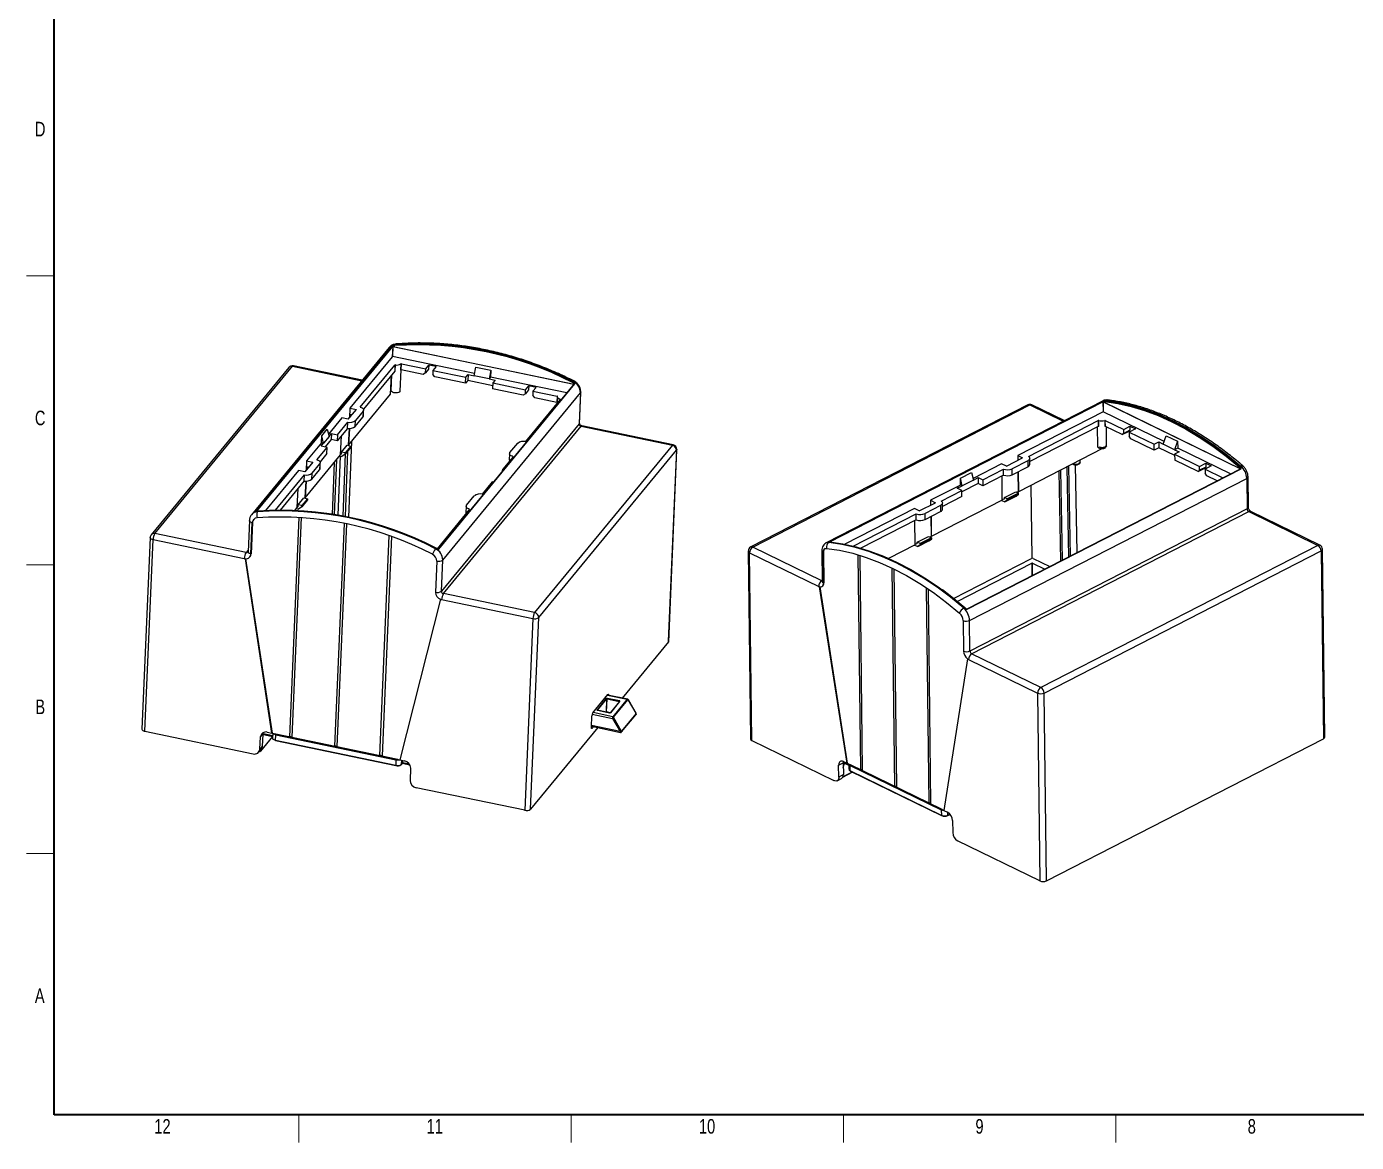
# Model space of a CAD drawing. Header units: millimetres. Extents: x 0 to 594, y 0 to 420.
# Drawn here: x 0 to 241.7, y 0 to 202.8 of the extents above; entities that cross this region are included whole.
import ezdxf

# ---------------------------------------------------------------- set-up
doc = ezdxf.new("R2010")
doc.units = ezdxf.units.MM
doc.linetypes.add('SLD-Solido', pattern=[0])
doc.styles.add('SLDTEXTSTYLE0', font='TXT', dxfattribs={"width": 0.75})

msp = doc.modelspace()

# ---------------------------------------------------------------- linework, layer by layer
at = {"color": 7, "linetype": 'SLD-Solido', "lineweight": 35}
for p, q in [((5, 5), (5, 415)), ((589, 5), (5, 5))]:
    msp.add_line(p, q, dxfattribs=at)
at = {"color": 7, "linetype": 'SLD-Solido', "lineweight": 18}
for p, q in [((5, 157.5), (0, 157.5)), ((5, 105), (0, 105)), ((5, 52.5), (0, 52.5)), ((49.5, 5), (49.5, 0)), ((99, 5), (99, 0)), ((148.5, 5), (148.5, 0)), ((198, 5), (198, 0))]:
    msp.add_line(p, q, dxfattribs=at)
at = {"color": 7, "linetype": 'SLD-Solido', "lineweight": 25}
for p, q in [((65.93, 144.47), (40.88, 114.07)), ((66.44, 144.76), (41.69, 114.7)), ((41.87, 114.7), (66.55, 144.67)), ((66.48, 142.8), (58.77, 133.45)), ((66.55, 144.67), (66.48, 142.8)), ((66.58, 144.66), (66.5, 142.82)), ((81.42, 139.72), (66.5, 142.82)), ((66.58, 144.66), (99.53, 137.81)), ((66.66, 144.66), (66.67, 144.77)), ((66.66, 144.66), (99.5, 137.83)), ((66.95, 144.92), (67.03, 145.03)), ((47.68, 140.85), (22.64, 110.44)), ((23.31, 110.65), (48.36, 141.06)), ((48.36, 141.06), (60.95, 138.44)), ((61.03, 138.53), (48.5, 141.14)), ((60.65, 133.63), (66.96, 141.29)), ((66.96, 141.29), (66.92, 140.19)), ((67.02, 140.21), (67.06, 141.31)), ((67.9, 136.56), (68.06, 140.4)), ((68.03, 141.48), (67.99, 140.38)), ((68.09, 140.4), (68.14, 141.5)), ((72.11, 139.56), (68.09, 140.4)), ((68.14, 141.5), (72.55, 140.58)), ((72.52, 139.85), (72.55, 140.58)), ((73.08, 140.53), (72.52, 139.85)), ((72.55, 140.58), (73.11, 141.26)), ((73.11, 141.26), (73.08, 140.53)), ((74.43, 140.99), (73.11, 141.26)), ((73.87, 140.31), (73.84, 139.57)), ((74.43, 140.99), (73.87, 140.31)), ((73.87, 140.31), (79.84, 139.07)), ((81.34, 139.34), (81.69, 140.92)), ((81.69, 140.92), (84.39, 140.36)), ((84.39, 140.36), (84.07, 138.77)), ((84.39, 140.36), (84.35, 139.11)), ((66.92, 140.19), (61.22, 133.27)), ((66.14, 135.98), (66.31, 139.44)), ((66.36, 139.51), (66.23, 136.63)), ((72.52, 139.85), (72.11, 139.56)), ((74.22, 139.12), (73.84, 139.57)), ((79.79, 137.96), (74.22, 139.12)), ((99.56, 137.84), (74.81, 107.79)), ((74.92, 107.79), (99.67, 137.84)), ((79.79, 137.96), (79.84, 139.07)), ((80.2, 138.46), (79.79, 137.96)), ((79.84, 139.07), (80.25, 139.56)), ((80.25, 139.56), (80.2, 138.46)), ((84.73, 137.52), (80.2, 138.46)), ((80.25, 139.56), (81.34, 139.34)), ((84.07, 138.77), (81.34, 139.34)), ((84.35, 139.11), (84.07, 138.77)), ((84.07, 138.77), (85.16, 138.54)), ((98.22, 136.22), (84.35, 139.11)), ((84.75, 138.04), (84.71, 136.94)), ((85.16, 138.54), (84.75, 138.04)), ((84.75, 138.04), (90.72, 136.8)), ((99.38, 138.3), (99.29, 138.19)), ((99.5, 137.94), (99.5, 137.83)), ((99.55, 137.84), (99.55, 137.84)), ((58.52, 126.74), (66.14, 135.98)), ((75.64, 105.85), (100.68, 136.25)), ((90.28, 135.78), (84.71, 136.94)), ((90.69, 136.07), (90.28, 135.78)), ((90.69, 136.07), (90.72, 136.8)), ((91.25, 136.75), (90.69, 136.07)), ((90.72, 136.8), (91.28, 137.48)), ((91.28, 137.48), (91.25, 136.75)), ((92.61, 137.21), (91.28, 137.48)), ((92.05, 136.53), (92.02, 135.79)), ((92.39, 135.34), (92.02, 135.79)), ((92.61, 137.21), (92.05, 136.53)), ((92.05, 136.53), (96.46, 135.61)), ((96.46, 135.61), (96.41, 134.5)), ((96.48, 135.47), (96.43, 134.36)), ((100.68, 136.25), (100.44, 130.6)), ((100.49, 130.72), (100.73, 136.38)), ((58.48, 131.43), (59.94, 133.2)), ((58.77, 133.45), (58.69, 131.69)), ((58.77, 133.45), (59.94, 133.2)), ((61.23, 131.98), (61.27, 133.09)), ((96.99, 135.04), (90.68, 127.38)), ((96.41, 134.5), (92.39, 135.34)), ((96.95, 135.09), (96.95, 134.99)), ((181.99, 134.05), (131.63, 108.22)), ((132, 108.2), (182.36, 134.03)), ((195.69, 134.8), (145.33, 108.96)), ((195.56, 134.71), (145.79, 109.18)), ((146.01, 109.14), (195.65, 134.6)), ((182.36, 134.03), (188.43, 131.07)), ((188.64, 131.18), (182.73, 134.06)), ((195.65, 134.6), (195.67, 132.78)), ((195.69, 134.59), (220.65, 122.43)), ((195.69, 134.59), (195.71, 132.79)), ((195.77, 134.58), (195.77, 134.68)), ((195.77, 134.58), (220.68, 122.45)), ((196.01, 134.79), (196.18, 134.88)), ((57.31, 131.68), (54.89, 128.74)), ((56.53, 128.62), (58.39, 130.88)), ((58.48, 131.43), (57.31, 131.68)), ((58.34, 129.77), (58.39, 130.88)), ((58.81, 132.32), (58.79, 131.8)), ((59.15, 132.25), (58.81, 132.32)), ((59.75, 130.1), (61.15, 131.79)), ((59.75, 130.1), (59.8, 131.2)), ((61.2, 132.9), (59.8, 131.2)), ((61.2, 132.9), (61.15, 131.79)), ((100.44, 130.6), (75.4, 100.19)), ((195.67, 132.78), (180.18, 124.83)), ((182.11, 124.69), (194.8, 131.21)), ((194.8, 131.21), (194.81, 130.12)), ((194.92, 130.13), (194.91, 131.21)), ((206.79, 127.39), (195.71, 132.79)), ((195.98, 131.22), (195.99, 130.14)), ((196.09, 131.22), (199.44, 129.59)), ((196.1, 130.14), (196.09, 131.22)), ((53.59, 127.16), (53.65, 128.41)), ((53.65, 128.41), (54.66, 129.64)), ((53.98, 127.08), (53.65, 128.41)), ((55, 128.32), (53.98, 127.08)), ((54.66, 129.64), (55, 128.32)), ((55, 128.32), (55.44, 128.85)), ((55.44, 128.85), (55.39, 127.74)), ((55.44, 128.85), (56.53, 128.62)), ((58.34, 129.77), (56.48, 127.52)), ((56.53, 128.62), (56.48, 127.52)), ((57.06, 124.96), (57.24, 128.44)), ((58.61, 129.76), (58.48, 126.74)), ((58.68, 129.75), (58.52, 126.74)), ((75.77, 99.74), (100.81, 130.15)), ((100.81, 130.15), (117.39, 126.7)), ((117.53, 126.78), (100.95, 130.23)), ((194.81, 130.12), (182.35, 123.73)), ((194.63, 130.03), (194.67, 126.55)), ((199.15, 128.65), (196.1, 130.14)), ((196.33, 126.57), (196.29, 130.04)), ((199.15, 128.65), (200.29, 129.23)), ((199.44, 128.87), (199.15, 128.65)), ((199.44, 129.59), (200.56, 130.17)), ((199.44, 128.87), (199.44, 129.59)), ((200.57, 129.45), (199.44, 128.87)), ((200.29, 129.23), (200.57, 129.45)), ((201.57, 129.68), (200.44, 129.1)), ((200.44, 129.1), (204.97, 126.89)), ((200.44, 129.1), (200.45, 128.38)), ((200.75, 127.87), (200.45, 128.38)), ((200.56, 130.17), (200.57, 129.45)), ((200.56, 130.17), (201.57, 129.68)), ((206.62, 126.91), (207.17, 128.42)), ((207.17, 128.42), (209.23, 127.42)), ((53.59, 127.16), (50.89, 123.88)), ((52.77, 124.06), (54.63, 126.32)), ((53.54, 126.54), (53.98, 127.08)), ((54.63, 126.32), (53.54, 126.54)), ((53.98, 127.08), (53.59, 127.16)), ((55.39, 127.74), (54.28, 126.39)), ((54.59, 125.21), (54.63, 126.32)), ((56.48, 127.52), (55.39, 127.74)), ((57.25, 125.46), (58.27, 126.7)), ((58.94, 126.56), (57.91, 125.32)), ((58.93, 126.34), (57.91, 125.1)), ((58.27, 126.7), (58.94, 126.56)), ((58.48, 126.74), (58.42, 126.67)), ((58.52, 126.74), (58.48, 126.74)), ((59.06, 127.4), (58.53, 113.63)), ((58.94, 126.56), (58.93, 126.34)), ((87.87, 125.36), (89.27, 127.06)), ((117.39, 126.7), (92.35, 96.29)), ((93.1, 95.39), (118.14, 125.8)), ((118.14, 125.8), (116.66, 90.96)), ((116.71, 91.08), (118.19, 125.93)), ((195.6, 126.1), (180.28, 118.25)), ((196.03, 126.23), (196.15, 126.3)), ((204.98, 125.81), (200.75, 127.87)), ((204.97, 126.89), (205.79, 127.32)), ((204.98, 125.81), (204.97, 126.89)), ((205.8, 126.23), (204.98, 125.81)), ((205.79, 127.32), (206.62, 126.91)), ((205.79, 127.32), (205.8, 126.23)), ((208.7, 124.82), (205.8, 126.23)), ((208.69, 125.9), (206.62, 126.91)), ((209.23, 127.42), (208.69, 125.9)), ((209.25, 126.19), (208.69, 125.9)), ((208.69, 125.9), (209.52, 125.5)), ((209.23, 127.42), (209.25, 126.19)), ((218.86, 121.51), (209.25, 126.19)), ((52.06, 123.64), (50.6, 121.86)), ((50.64, 117.17), (57.06, 124.96)), ((50.89, 123.88), (50.81, 122.12)), ((50.89, 123.88), (52.06, 123.64)), ((51.92, 121.63), (53.32, 123.33)), ((53.32, 123.33), (53.27, 122.23)), ((54.59, 125.21), (53.34, 123.7)), ((53.35, 122.42), (53.39, 123.52)), ((55.89, 123.54), (55.52, 114.19)), ((56.32, 124.06), (55.93, 114.12)), ((57, 124.73), (56.58, 114.01)), ((56.89, 124.75), (57.3, 124.67)), ((57.24, 125.24), (57.07, 125.02)), ((57.24, 125.24), (57.25, 125.46)), ((57.91, 125.32), (57.25, 125.46)), ((57.91, 125.1), (57.3, 124.67)), ((57.92, 125.12), (57.47, 113.84)), ((58.35, 125.63), (57.89, 113.76)), ((57.91, 125.1), (57.91, 125.32)), ((88.42, 124.63), (86.56, 122.37)), ((87.8, 125.17), (87.75, 124.06)), ((177.24, 123.32), (172.05, 120.66)), ((178.13, 122.89), (177.24, 123.32)), ((178.13, 122.89), (181.06, 124.4)), ((181.98, 123.89), (179.17, 122.45)), ((180.18, 124.83), (180.19, 123.95)), ((180.18, 124.83), (181.06, 124.4)), ((181.98, 123.89), (181.99, 122.81)), ((182.35, 123.25), (182.34, 124.34)), ((191.53, 123.64), (191.53, 124.02)), ((209.52, 125.5), (208.69, 125.08)), ((208.69, 125.08), (213.22, 122.87)), ((208.69, 125.08), (208.71, 123.99)), ((212.94, 121.93), (208.71, 123.99)), ((213.22, 122.87), (214.35, 123.45)), ((214.35, 123.45), (215.35, 122.96)), ((214.35, 123.45), (214.36, 122.73)), ((49.43, 122.11), (43.43, 114.82)), ((45.22, 114.89), (50.51, 121.31)), ((50.6, 121.86), (49.43, 122.11)), ((50.46, 120.21), (50.51, 121.31)), ((50.93, 122.76), (50.91, 122.24)), ((51.28, 122.68), (50.93, 122.76)), ((51.87, 120.53), (53.27, 122.23)), ((51.87, 120.53), (51.92, 121.63)), ((86.54, 122.04), (86.56, 122.37)), ((86.56, 122.37), (86.78, 122.33)), ((169.75, 120.72), (171.79, 121.76)), ((220.7, 122.45), (170.93, 96.92)), ((170.99, 96.89), (220.76, 122.43)), ((171.79, 121.76), (172.11, 120.39)), ((173.82, 120.44), (177.56, 122.36)), ((177.57, 121.28), (173.83, 119.36)), ((177.35, 116.74), (177.33, 121.15)), ((177.57, 121.28), (177.56, 122.36)), ((179.18, 121.36), (179.17, 122.45)), ((179.18, 121.36), (181.99, 122.81)), ((180.21, 121.89), (180.25, 118.26)), ((180.26, 121.92), (180.28, 118.25)), ((187.63, 122.02), (187.94, 105.65)), ((187.93, 122.17), (188.25, 105.81)), ((189.09, 122.76), (189.39, 106.39)), ((189.38, 122.92), (189.7, 106.55)), ((190.63, 123.16), (190.94, 107.19)), ((212.94, 121.93), (214.07, 122.51)), ((213.23, 122.15), (212.94, 121.93)), ((213.23, 122.15), (213.22, 122.87)), ((214.36, 122.73), (213.23, 122.15)), ((214.07, 122.51), (214.36, 122.73)), ((215.35, 122.96), (214.23, 122.38)), ((214.23, 122.38), (217.47, 120.8)), ((214.23, 122.38), (214.23, 121.66)), ((214.53, 121.16), (214.23, 121.66)), ((216.4, 120.25), (214.53, 121.16)), ((220.72, 122.92), (220.55, 122.83)), ((220.67, 122.55), (220.68, 122.45)), ((220.68, 122.44), (220.68, 122.45)), ((222.09, 115.45), (222.03, 120.99)), ((50.46, 120.21), (46.1, 114.91)), ((49.18, 115.4), (49.36, 118.87)), ((50.73, 120.19), (50.6, 117.18)), ((50.8, 120.19), (50.64, 117.17)), ((84.66, 120.07), (82.8, 117.81)), ((84.89, 120.02), (84.66, 120.07)), ((169.76, 119.48), (164.33, 116.7)), ((166.26, 116.57), (170, 118.48)), ((169.17, 118.89), (170.06, 119.34)), ((170, 118.48), (169.17, 118.89)), ((169.76, 119.48), (169.75, 120.72)), ((170.06, 119.34), (169.75, 120.72)), ((170.06, 119.34), (169.76, 119.48)), ((170.02, 117.4), (170, 118.48)), ((173, 119.76), (170.01, 118.23)), ((172.11, 120.39), (170.06, 119.34)), ((171.43, 94.86), (221.79, 120.69)), ((172.11, 120.39), (172.99, 120.85)), ((172.99, 120.85), (173.82, 120.44)), ((172.99, 120.85), (173, 119.76)), ((173.83, 119.36), (173, 119.76)), ((173.82, 120.44), (173.83, 119.36)), ((182.77, 106.16), (182.62, 119.45)), ((221.79, 120.69), (221.85, 115.15)), ((49.37, 115.89), (50.39, 117.13)), ((51.05, 116.77), (50.03, 115.53)), ((51.06, 116.99), (50.04, 115.75)), ((50.39, 117.13), (51.06, 116.99)), ((50.6, 117.18), (50.54, 117.1)), ((50.64, 117.17), (50.6, 117.18)), ((51.06, 116.99), (51.05, 116.77)), ((79.99, 115.79), (81.39, 117.49)), ((162.28, 114.76), (165.22, 116.27)), ((164.33, 116.7), (165.22, 116.27)), ((164.33, 116.7), (164.34, 115.82)), ((177.35, 116.74), (164.44, 110.12)), ((170.02, 117.4), (166.5, 115.6)), ((166.51, 115.12), (166.5, 116.21)), ((177.25, 116.69), (177.82, 116.41)), ((177.76, 116.98), (177.35, 116.77)), ((177.76, 117.2), (179.81, 118.25)), ((177.76, 116.98), (177.76, 117.2)), ((178.26, 116.95), (177.76, 117.2)), ((177.82, 116.41), (179.88, 117.47)), ((178.26, 116.74), (177.82, 116.41)), ((180.31, 118.01), (178.26, 116.95)), ((180.31, 117.79), (178.26, 116.74)), ((178.26, 116.74), (178.26, 116.95)), ((179.81, 118.25), (180.31, 118.01)), ((179.88, 117.47), (180.31, 117.79)), ((180.25, 118.26), (180.03, 118.15)), ((180.28, 118.25), (180.25, 118.26)), ((180.31, 117.79), (180.31, 118.01)), ((42.09, 114.73), (41.81, 114.69)), ((41.99, 114.62), (42.08, 114.73)), ((48.74, 114.86), (49.18, 115.4)), ((49.01, 115.19), (49.42, 115.1)), ((49.36, 115.67), (49.19, 115.46)), ((49.36, 115.67), (49.37, 115.89)), ((50.04, 115.75), (49.37, 115.89)), ((50.03, 115.53), (49.42, 115.1)), ((50.03, 115.53), (50.04, 115.75)), ((80.54, 115.07), (74.63, 107.89)), ((79.92, 115.6), (79.87, 114.5)), ((161.4, 115.19), (148.75, 108.71)), ((150.27, 108.36), (161.71, 114.23)), ((162.28, 114.76), (161.4, 115.19)), ((161.73, 113.15), (161.71, 114.23)), ((166.13, 115.76), (163.32, 114.32)), ((163.33, 113.24), (163.32, 114.32)), ((163.33, 113.24), (166.15, 114.68)), ((164.37, 113.76), (164.41, 110.13)), ((164.42, 113.79), (164.44, 110.12)), ((166.13, 115.76), (166.15, 114.68)), ((221.85, 115.15), (171.49, 89.31)), ((171.79, 88.81), (222.15, 114.64)), ((222.15, 114.64), (234.73, 108.51)), ((235.1, 108.54), (222.52, 114.67)), ((40.49, 113.02), (40.25, 107.36)), ((40.79, 106.97), (41.03, 112.63)), ((41.04, 112.65), (40.8, 106.99)), ((41.03, 112.63), (41.04, 112.65)), ((47.84, 73.72), (49.54, 113.6)), ((49.93, 113.56), (48.23, 73.64)), ((49.87, 113.57), (49.93, 113.56)), ((56.03, 72.02), (57.76, 112.51)), ((58.15, 112.43), (56.42, 71.94)), ((161.73, 113.15), (151.66, 107.99)), ((161.5, 108.61), (161.48, 113.03)), ((22.45, 109.95), (20.96, 75.11)), ((21.51, 74.72), (22.99, 109.56)), ((22.99, 109.56), (39.57, 106.11)), ((39.89, 107.2), (23.31, 110.65)), ((64.22, 70.31), (65.92, 110.23)), ((66.31, 110.1), (64.61, 70.23)), ((65.92, 110.23), (65.96, 110.23)), ((145.83, 109.05), (146, 109.14)), ((161.91, 108.85), (161.5, 108.64)), ((161.91, 109.07), (163.97, 110.12)), ((161.91, 108.85), (161.91, 109.07)), ((162.41, 108.83), (161.91, 109.07)), ((161.98, 108.28), (164.03, 109.34)), ((164.47, 109.88), (162.41, 108.83)), ((162.41, 108.83), (162.42, 108.61)), ((164.47, 109.66), (162.42, 108.61)), ((163.97, 110.12), (164.47, 109.88)), ((164.03, 109.34), (164.47, 109.66)), ((164.41, 110.13), (164.18, 110.02)), ((164.44, 110.12), (164.41, 110.13)), ((164.47, 109.88), (164.47, 109.66)), ((40.26, 107.64), (39.89, 107.2)), ((40.25, 107.35), (40.25, 107.36)), ((40.58, 106.42), (40.6, 106.44)), ((40.79, 106.97), (40.8, 106.99)), ((74.42, 108), (74.34, 107.89)), ((74.71, 107.85), (74.44, 108.01)), ((131.18, 107.47), (131.58, 73.34)), ((131.42, 107.18), (144, 101.05)), ((131.82, 73.05), (131.42, 107.18)), ((144.58, 102.07), (132, 108.2)), ((144.56, 107.53), (144.63, 101.99)), ((144.81, 107.24), (144.84, 107.26)), ((144.87, 101.7), (144.81, 107.24)), ((144.84, 107.26), (144.9, 101.71)), ((151.62, 67.73), (151.17, 106.79)), ((151.45, 106.7), (151.46, 106.7)), ((151.46, 106.7), (151.92, 67.59)), ((161.5, 108.61), (156.68, 106.14)), ((161.41, 108.56), (161.98, 108.28)), ((162.42, 108.61), (161.98, 108.28)), ((234.73, 108.51), (184.37, 82.68)), ((184.97, 81.67), (235.33, 107.5)), ((235.33, 107.5), (235.73, 73.37)), ((235.97, 73.67), (235.57, 107.8)), ((44.6, 74.37), (39.79, 106.08)), ((39.81, 106.08), (44.61, 74.39)), ((74.56, 105.65), (74.32, 100)), ((75.4, 100.19), (75.64, 105.85)), ((157.84, 64.7), (157.37, 104.36)), ((157.67, 104.22), (158.13, 64.56)), ((168.5, 98.87), (182.66, 106.13)), ((169.18, 98.32), (182.72, 105.27)), ((182.72, 105.27), (182.75, 102.98)), ((182.84, 105.27), (185.08, 104.18)), ((182.86, 103.04), (182.84, 105.27)), ((182.95, 106.13), (185.99, 104.65)), ((144.63, 102.1), (144.58, 102.07)), ((144.63, 102.05), (144.58, 102.07)), ((144.87, 101.7), (144.9, 101.71)), ((92.35, 96.29), (75.77, 99.74)), ((149.15, 68.91), (144.16, 100.99)), ((144.2, 100.98), (149.18, 68.92)), ((144.56, 101.02), (144.59, 101.03)), ((164.05, 61.68), (163.59, 100.78)), ((163.89, 100.58), (164.34, 61.53)), ((75.23, 98.71), (67.82, 69.54)), ((75.45, 98.65), (92.03, 95.2)), ((170.54, 97.18), (170.37, 97.09)), ((92.03, 95.2), (90.54, 60.36)), ((91.61, 60.55), (93.1, 95.39)), ((170.25, 94.84), (170.31, 89.3)), ((171.49, 89.31), (171.43, 94.86)), ((116.66, 90.96), (108.25, 80.75)), ((171.05, 87.89), (166.76, 60.32)), ((171.21, 87.79), (183.79, 81.66)), ((184.37, 82.68), (171.79, 88.81)), ((102.93, 78.06), (105.68, 81.4)), ((105.35, 80.66), (103.69, 78.64)), ((103.76, 78.55), (105.43, 80.57)), ((105.43, 80.57), (105.33, 78.23)), ((105.43, 78.23), (105.53, 80.59)), ((105.53, 80.59), (107.72, 80.13)), ((107.75, 80.24), (105.57, 80.7)), ((105.58, 81.28), (109.17, 80.53)), ((109.27, 80.54), (105.6, 81.3)), ((107.78, 80.12), (106.12, 78.1)), ((106.18, 78.12), (107.85, 80.14)), ((109.17, 80.53), (106.58, 77.37)), ((106.7, 77.28), (109.3, 80.44)), ((107.72, 80.13), (107.71, 80.04)), ((109.38, 80.39), (110.75, 78.02)), ((110.76, 78.05), (109.39, 80.42)), ((183.79, 81.66), (184.19, 47.53)), ((185.37, 47.54), (184.97, 81.67)), ((102.68, 75.46), (102.77, 77.52)), ((102.82, 77.81), (106.53, 77.04)), ((106.58, 77.37), (102.98, 78.12)), ((103.79, 78.54), (105.97, 78.08)), ((105.98, 78.09), (103.8, 78.54)), ((106.1, 78.09), (105.43, 78.23)), ((108.16, 74.59), (110.76, 77.74)), ((110.77, 77.9), (108.17, 74.75)), ((103.83, 75.39), (91.61, 60.55)), ((107.9, 74.67), (102.69, 75.75)), ((102.69, 75.62), (107.99, 74.52)), ((102.81, 75.27), (102.69, 75.29)), ((103.05, 75.55), (102.81, 75.27)), ((106.53, 77.04), (107.9, 74.67)), ((108.09, 74.8), (106.72, 77.16)), ((21.51, 74.72), (41.2, 70.62)), ((42.42, 71.48), (42.51, 73.69)), ((44.73, 73.8), (42.5, 71.08)), ((42.51, 73.69), (42.94, 74.2)), ((42.94, 74.2), (42.83, 71.98)), ((44.74, 73.91), (43.05, 74.26)), ((43.08, 74.15), (44.73, 73.8)), ((43.73, 74.55), (44.6, 74.37)), ((44.6, 74.37), (44.61, 74.39)), ((44.61, 74.39), (47.84, 73.72)), ((44.76, 74.36), (44.72, 73.46)), ((45.26, 73.07), (45.3, 74.1)), ((67.1, 68.53), (45.26, 73.07)), ((45.27, 73.02), (67.11, 68.48)), ((45.3, 74.1), (67.14, 69.56)), ((67.17, 69.67), (45.33, 74.21)), ((48.23, 73.64), (56.03, 72.02)), ((131.82, 73.05), (146.77, 65.76)), ((185.37, 47.54), (235.73, 73.37)), ((42.22, 70.93), (42.63, 71.43)), ((42.34, 71.09), (42.46, 71.06)), ((42.83, 71.98), (42.42, 71.48)), ((42.43, 71.18), (42.42, 71.18)), ((42.43, 71.18), (42.43, 71.19)), ((56.42, 71.94), (64.22, 70.31)), ((64.61, 70.23), (67.84, 69.56)), ((67.14, 69.56), (67.1, 68.53)), ((67.82, 69.54), (68.69, 69.36)), ((68.15, 68.68), (68.32, 68.89)), ((68.17, 68.72), (68.2, 69.46)), ((68.33, 68.91), (68.17, 68.72)), ((68.27, 68.9), (69.67, 68.61)), ((68.34, 69.44), (68.32, 69.01)), ((69.6, 68.74), (68.32, 69.01)), ((69.81, 68.01), (69.72, 65.8)), ((147.61, 68.58), (148.46, 69.01)), ((147.64, 66.41), (147.61, 68.58)), ((148.46, 69.01), (148.47, 66.84)), ((148.46, 68.12), (148.66, 68.93)), ((148.49, 69.23), (149.15, 68.91)), ((149.46, 68.62), (148.57, 69.06)), ((148.62, 68.95), (149.46, 68.54)), ((148.66, 68.93), (148.66, 68.93)), ((149.15, 68.91), (149.18, 68.92)), ((149.18, 68.92), (151.62, 67.73)), ((149.46, 68.78), (149.47, 67.81)), ((149.77, 68.63), (149.68, 68.68)), ((149.71, 68.52), (166.27, 60.45)), ((149.72, 67.51), (149.71, 68.52)), ((166.33, 60.55), (149.77, 68.63)), ((147.32, 65.73), (148.15, 66.16)), ((148.47, 66.84), (147.64, 66.41)), ((148.38, 66.41), (150.1, 67.29)), ((150.08, 67.3), (148.4, 66.44)), ((166.29, 59.44), (149.72, 67.51)), ((149.74, 67.47), (166.31, 59.4)), ((151.92, 67.59), (157.84, 64.7)), ((90.54, 60.36), (70.84, 64.46)), ((158.13, 64.56), (164.05, 61.68)), ((164.34, 61.53), (166.77, 60.35)), ((166.27, 60.45), (166.29, 59.44)), ((166.44, 60.51), (166.33, 60.55)), ((166.76, 60.32), (167.42, 60)), ((167.44, 59.41), (167.81, 59.6)), ((167.46, 59.45), (167.46, 59.98)), ((167.78, 59.62), (167.46, 59.45)), ((167.74, 59.63), (167.96, 59.52)), ((167.75, 59.77), (167.75, 59.71)), ((167.85, 59.66), (167.75, 59.71)), ((168.32, 58.49), (168.35, 56.32)), ((184.19, 47.53), (169.25, 54.81))]:
    msp.add_line(p, q, dxfattribs=at)
at = {"color": 7, "linetype": 'SLD-Solido', "lineweight": 25, "flags": 128}
for points in [[(67.9, 136.56), (67.85, 136.43), (67.68, 136.31), (67.41, 136.23), (67.1, 136.21), (66.78, 136.24), (66.5, 136.33), (66.31, 136.46), (66.23, 136.61), (66.23, 136.63)], [(96.51, 135.56), (96.51, 135.57), (96.51, 135.58), (96.51, 135.58), (96.5, 135.59), (96.49, 135.6), (96.48, 135.6), (96.47, 135.61), (96.46, 135.61)], [(96.95, 135.09), (96.83, 135.13), (96.72, 135.18), (96.62, 135.23), (96.55, 135.3), (96.51, 135.36), (96.48, 135.43), (96.48, 135.5), (96.51, 135.56)], [(100.73, 136.38), (100.72, 136.33), (100.68, 136.25)], [(60.65, 133.63), (60.83, 133.56), (60.99, 133.48), (61.11, 133.4), (61.2, 133.3), (61.26, 133.2), (61.27, 133.1), (61.25, 133), (61.2, 132.9)], [(96.99, 135.04), (97, 135.05), (97, 135.06), (97, 135.06), (96.99, 135.07), (96.98, 135.08), (96.97, 135.08), (96.96, 135.09), (96.95, 135.09)], [(195.97, 134.68), (198.36, 134.32), (200.78, 133.77), (203.23, 133.02), (205.71, 132.09), (208.19, 130.97), (210.68, 129.67), (213.16, 128.19), (215.62, 126.53), (218.06, 124.72), (220.47, 122.74)], [(220.55, 122.83), (218.14, 124.81), (215.69, 126.63), (213.23, 128.28), (210.74, 129.77), (208.25, 131.07), (205.76, 132.19), (203.29, 133.13), (200.83, 133.87), (198.4, 134.43), (196.01, 134.79)], [(196.18, 134.88), (198.58, 134.52), (201, 133.97), (203.46, 133.22), (205.94, 132.28), (208.43, 131.16), (210.92, 129.86), (213.4, 128.37), (215.87, 126.72), (218.31, 124.9), (220.72, 122.92)], [(61.15, 131.79), (61.21, 131.89), (61.23, 131.98)], [(100.49, 130.72), (100.48, 130.67), (100.44, 130.6)], [(118.19, 125.93), (118.18, 125.87), (118.14, 125.8)], [(194.86, 126.28), (194.97, 126.21), (194.98, 126.21)], [(196.33, 126.57), (196.33, 126.57), (196.27, 126.41), (196.09, 126.27)], [(52.77, 124.06), (52.95, 123.99), (53.11, 123.92), (53.23, 123.83), (53.32, 123.73), (53.38, 123.63), (53.39, 123.53), (53.37, 123.43), (53.32, 123.33)], [(88.42, 124.63), (88.24, 124.7), (88.08, 124.78), (87.96, 124.86), (87.87, 124.96), (87.81, 125.06), (87.79, 125.16), (87.82, 125.26), (87.87, 125.36)], [(182.11, 124.69), (182.22, 124.6), (182.29, 124.5), (182.33, 124.39), (182.34, 124.28), (182.3, 124.17), (182.23, 124.07), (182.12, 123.97), (181.98, 123.89)], [(191.53, 123.64), (191.47, 123.49), (191.3, 123.36)], [(53.27, 122.23), (53.33, 122.32), (53.35, 122.42)], [(166.26, 116.57), (166.37, 116.47), (166.45, 116.37), (166.49, 116.26), (166.49, 116.15), (166.46, 116.05), (166.38, 115.94), (166.27, 115.85), (166.13, 115.76)], [(80.54, 115.07), (80.36, 115.13), (80.2, 115.21), (80.08, 115.3), (79.99, 115.39), (79.93, 115.49), (79.92, 115.59), (79.94, 115.7), (79.99, 115.79)], [(41.03, 112.63), (40.88, 112.67), (40.75, 112.72), (40.64, 112.78), (40.56, 112.85), (40.51, 112.92), (40.49, 113), (40.49, 113.02)], [(22.99, 109.56), (22.84, 109.6), (22.71, 109.65), (22.61, 109.71), (22.52, 109.78), (22.47, 109.85), (22.45, 109.93), (22.45, 109.95)], [(170.37, 97.09), (167.96, 99.07), (165.51, 100.89), (163.04, 102.54), (160.56, 104.02), (158.07, 105.33), (155.58, 106.45), (153.1, 107.38), (150.65, 108.13), (148.22, 108.69), (145.83, 109.05)], [(146, 109.14), (148.39, 108.78), (150.82, 108.22), (153.28, 107.47), (155.76, 106.54), (158.25, 105.42), (160.74, 104.11), (163.22, 102.63), (165.69, 100.98), (168.13, 99.16), (170.54, 97.18)], [(40.79, 106.97), (40.64, 107.01), (40.51, 107.06), (40.4, 107.12), (40.32, 107.19), (40.27, 107.26), (40.25, 107.34), (40.25, 107.35)], [(144.81, 107.24), (144.82, 107.41), (144.85, 107.56), (144.9, 107.69), (144.98, 107.8), (145.07, 107.88), (145.17, 107.94), (145.29, 107.97), (145.42, 107.97)], [(145.42, 107.97), (147.78, 107.61), (150.17, 107.07), (152.6, 106.33), (155.04, 105.41), (157.49, 104.3), (159.95, 103.02), (162.39, 101.56), (164.83, 99.93), (167.24, 98.13), (169.61, 96.18)], [(144.16, 100.99), (144.31, 100.97), (144.45, 100.98), (144.57, 101.03), (144.68, 101.11), (144.76, 101.22), (144.83, 101.36), (144.86, 101.52), (144.87, 101.7)], [(170.58, 97.15), (168.18, 99.12), (166.49, 100.4)], [(170.54, 97.18), (170.55, 97.18), (170.56, 97.19), (170.57, 97.18), (170.58, 97.18), (170.58, 97.18), (170.59, 97.17), (170.59, 97.16), (170.58, 97.15)], [(116.66, 90.96), (116.7, 91.03), (116.71, 91.08)], [(105.68, 81.4), (105.7, 81.43), (105.73, 81.44), (105.75, 81.44), (105.77, 81.42), (105.79, 81.38), (105.8, 81.33), (105.81, 81.28), (105.81, 81.26)], [(107.85, 80.14), (107.86, 80.15), (107.86, 80.17), (107.85, 80.18), (107.84, 80.2), (107.83, 80.21), (107.81, 80.23), (107.78, 80.24), (107.75, 80.24)], [(103.69, 78.64), (103.68, 78.62), (103.68, 78.61), (103.68, 78.59), (103.69, 78.58), (103.71, 78.57), (103.73, 78.55), (103.76, 78.54), (103.79, 78.54)], [(20.96, 75.11), (20.96, 75.09), (20.99, 75.01), (21.04, 74.94), (21.12, 74.87), (21.23, 74.81), (21.36, 74.76), (21.51, 74.72)], [(102.81, 75.27), (102.78, 75.24), (102.76, 75.23), (102.73, 75.23), (102.71, 75.25), (102.7, 75.28), (102.69, 75.33), (102.68, 75.39), (102.68, 75.46)], [(45.26, 73.07), (45.11, 73.11), (44.98, 73.16), (44.87, 73.22), (44.79, 73.29), (44.74, 73.36), (44.72, 73.44), (44.72, 73.46)], [(45.26, 73.07), (45.26, 73.06), (45.26, 73.05), (45.26, 73.04), (45.26, 73.03), (45.27, 73.03), (45.27, 73.02)], [(42.5, 71.08), (42.48, 71.07), (42.47, 71.06), (42.46, 71.06), (42.45, 71.07), (42.44, 71.09), (42.43, 71.11), (42.43, 71.14), (42.43, 71.18)], [(67.1, 68.53), (67.1, 68.51), (67.1, 68.5), (67.1, 68.49), (67.1, 68.49), (67.11, 68.48), (67.11, 68.48)], [(148.49, 69.23), (148.32, 69.29), (148.15, 69.31), (148, 69.29), (147.87, 69.22), (147.76, 69.11), (147.68, 68.96), (147.63, 68.78), (147.61, 68.58)], [(151.92, 67.59), (151.91, 67.61), (151.9, 67.64), (151.87, 67.67), (151.83, 67.69), (151.79, 67.71), (151.74, 67.72), (151.68, 67.73), (151.62, 67.73)], [(147.64, 66.41), (147.63, 66.21), (147.58, 66.03), (147.5, 65.89), (147.39, 65.78), (147.26, 65.71), (147.1, 65.68), (146.94, 65.7), (146.77, 65.76)], [(158.13, 64.56), (158.13, 64.59), (158.11, 64.61), (158.08, 64.64), (158.04, 64.66), (158, 64.68), (157.95, 64.69), (157.89, 64.7), (157.84, 64.7)], [(164.34, 61.53), (164.34, 61.56), (164.32, 61.59), (164.29, 61.61), (164.26, 61.63), (164.21, 61.65), (164.16, 61.66), (164.11, 61.67), (164.05, 61.68)]]:
    msp.add_lwpolyline(points, dxfattribs=at)
at = {"color": 7, "linetype": 'SLD-Solido', "lineweight": 25}
for centre, radius, start, end in [((71.16, 84.08), 60.99, 62.5311, 93.965), ((71.25, 84.19), 60.99, 62.5311, 93.965), ((67.18, 144.92), 0.185, 96.4731, 145.4504), ((67.13, 143.45), 1.58, 93.5517, 139.6501), ((66.52, 142.77), 0.0565, 106.7214, 136.9375), ((66.63, 144.51), 0.161, 77.7781, 107.3333), ((67.09, 143.13), 1.8, 94.6638, 103.791), ((67.08, 143.09), 1.72, 94.6638, 103.791), ((67.07, 144.86), 0.143, 152.357, 198.1692), ((71.15, 84.06), 60.9, 62.5311, 93.965), ((48.33, 140.32), 0.833, 78.2481, 140.5258), ((48.19, 140.41), 0.673, 75.4495, 138.6345), ((48.49, 140.99), 0.152, 88.1867, 151.4537), ((66.99, 140.09), 0.118, 76.0106, 127.2095), ((67.04, 141.2), 0.118, 76.0106, 127.2095), ((67.34, 142.54), 1.26, 257.1679, 303.1553), ((68.06, 140.27), 0.13, 74.8519, 122.6673), ((68.1, 141.38), 0.13, 74.8519, 122.6673), ((99.66, 137.93), 0.449, 143.9876, 158.7038), ((98.17, 135.99), 2.36, 55.7359, 63.1401), ((98.18, 136), 2.46, 55.7359, 63.1401), ((99.52, 138.23), 0.156, 99.2973, 154.8207), ((98.4, 136.24), 2.28, 0.341, 64.5114), ((99.48, 137.74), 0.0972, 53.2069, 80.7246), ((96.39, 134.39), 0.122, 65.3571, 78.9833), ((182.37, 133.31), 0.833, 64.0187, 117.1589), ((182.15, 133.68), 0.407, 59.6804, 114.2047), ((182.57, 133.69), 0.409, 66.9646, 121.4658), ((196.07, 134.04), 0.852, 82.4055, 116.594), ((195.71, 134.45), 0.145, 66.736, 99.2324), ((195.86, 133.76), 0.928, 83.4622, 95.9016), ((195.9, 133.83), 0.966, 83.4622, 95.9016), ((196.06, 134.71), 0.0979, 123.4834, 195.3306), ((196.41, 134.46), 0.478, 84.067, 118.0997), ((58.75, 132.55), 1.71, 257.9516, 307.7816), ((100.9, 130.6), 0.465, 180.8225, 258.7507), ((194.86, 131.07), 0.147, 69.5305, 114.3178), ((195.43, 132.62), 1.5, 249.772, 291.4666), ((195.72, 132.67), 0.121, 97.4231, 116.0029), ((196.03, 131.08), 0.147, 66.9149, 111.7137), ((58.7, 131.45), 1.71, 257.9516, 307.7816), ((100.95, 130.07), 0.152, 88.1867, 151.4537), ((194.87, 129.99), 0.147, 69.5305, 114.3178), ((196.04, 130), 0.147, 66.9149, 111.7137), ((90.32, 125.7), 1.71, 77.9516, 127.7816), ((117.53, 126.62), 0.152, 88.1867, 151.4537), ((117.21, 125.79), 0.93, 0.8225, 78.7507), ((117.36, 125.96), 0.833, 357.5586, 78.2481), ((195.08, 126.64), 0.42, 193.1741, 247.7572), ((195.49, 127.59), 1.46, 246.8968, 294.5097), ((88.05, 124.06), 0.307, 178.2948, 214.0445), ((190.72, 124.64), 1.4, 248.1992, 294.4228), ((50.87, 122.99), 1.71, 257.9516, 307.7816), ((178.25, 124.48), 2.23, 251.8226, 294.2219), ((178.27, 123.39), 2.23, 251.8226, 294.2219), ((181.82, 123.31), 0.535, 288.3953, 353.5375), ((220.63, 122.69), 0.164, 119.1439, 161.3291), ((218.8, 120.8), 2.56, 42.9027, 49.215), ((218.8, 120.81), 2.67, 42.9027, 49.215), ((220.93, 122.65), 0.344, 60.9037, 127.4414), ((218.63, 120.56), 3.16, 2.4424, 48.4835), ((221.67, 121.03), 0.36, 288.7737, 353.1447), ((50.82, 121.88), 1.71, 257.9516, 307.7816), ((82.44, 116.14), 1.71, 77.9516, 127.7816), ((42.08, 113.05), 1.57, 93.4046, 139.5839), ((42.22, 112.94), 1.8, 94.6638, 103.791), ((43.25, 113.96), 1.43, 152.357, 198.1692), ((46.05, 53.54), 60.12, 62.5311, 93.965), ((46.21, 53.78), 60.99, 62.5311, 93.965), ((46.29, 53.89), 60.99, 62.5311, 93.965), ((42.09, 114.72), 0.0185, 96.472, 145.4505), ((80.18, 114.49), 0.307, 178.2948, 214.0445), ((162.41, 116.35), 2.23, 251.8226, 294.2219), ((165.98, 115.18), 0.535, 288.3953, 353.5375), ((221.73, 115.49), 0.36, 288.7715, 353.1613), ((222.45, 115.17), 0.604, 181.6279, 239.808), ((222.36, 114.29), 0.409, 66.9646, 121.4658), ((41.94, 112.6), 0.915, 92.8067, 178.1406), ((41.96, 112.62), 0.919, 140.9298, 178.2732), ((162.42, 115.26), 2.23, 251.8226, 294.2219), ((23.28, 109.91), 0.833, 140.5258, 177.5586), ((23.14, 110), 0.673, 75.4495, 138.6345), ((25.13, 109.52), 2.14, 148.0919, 178.8991), ((145.71, 108.2), 0.853, 82.4079, 116.491), ((146.37, 108.23), 0.979, 123.4834, 195.3306), ((145.89, 108.18), 0.966, 83.4622, 95.9016), ((41.71, 106.07), 2.14, 148.0919, 178.8991), ((39.86, 107.01), 0.927, 265.5441, 357.73), ((39.98, 107.53), 0.337, 255.4398, 318.9171), ((39.89, 107.02), 0.916, 320.8825, 358.3205), ((77.97, 105.25), 4.49, 143.9876, 158.7038), ((73.2, 105.64), 1.37, 0.341, 64.5114), ((73.36, 105.83), 2.28, 0.341, 64.5114), ((74.44, 107.99), 0.0156, 99.2891, 154.8241), ((73.31, 105.81), 2.46, 55.7359, 63.1401), ((132.01, 107.48), 0.833, 117.1589, 180.6701), ((131.54, 107.53), 0.368, 189.0267, 251.4386), ((132.63, 107.17), 1.2, 121.3293, 179.6878), ((131.8, 107.85), 0.407, 59.6804, 114.2047), ((144.93, 107.59), 0.368, 189.0041, 251.4414), ((145.55, 107.34), 0.716, 124.8064, 186.7445), ((234.94, 108.17), 0.409, 66.9646, 121.4658), ((234.12, 107.47), 1.21, 1.6279, 59.808), ((234.73, 107.79), 0.833, 0.6701, 64.0187), ((235.21, 107.85), 0.36, 288.7715, 353.1613), ((39.83, 107.34), 1.25, 258.1721, 268.2702), ((74.91, 106.83), 1.22, 253.7236, 306.5996), ((182.78, 105.14), 0.145, 66.7162, 114.5224), ((145.2, 101.04), 1.2, 121.3293, 179.6878), ((144.21, 101.62), 0.7, 302.6108, 7.4023), ((144.99, 102.05), 0.368, 189.0267, 251.4386), ((74.67, 101.17), 1.22, 253.7236, 306.5996), ((75.71, 100.01), 1.38, 180.5723, 249.8432), ((75.86, 100.19), 0.465, 180.8225, 258.7507), ((77.59, 98.61), 2.14, 148.0919, 178.8991), ((144.39, 101.83), 0.875, 243.7518, 255.3116), ((75.72, 99.98), 1.36, 248.6371, 258.1875), ((171.16, 95.66), 1.64, 119.1439, 161.3291), ((168.27, 94.72), 3.16, 2.4424, 48.4835), ((168.8, 95.16), 2.67, 42.9027, 49.215), ((168.91, 95.21), 2.56, 42.9027, 49.215), ((94.17, 95.16), 2.14, 148.0919, 178.8991), ((92.37, 96.37), 1.22, 253.7236, 306.5996), ((92.17, 95.38), 0.93, 0.8225, 78.7507), ((168.35, 94.76), 1.9, 2.4424, 48.4835), ((170.82, 96.18), 1.45, 246.7162, 294.5224), ((170.89, 90.64), 1.45, 246.7162, 294.5224), ((172.19, 89.37), 1.87, 182.2609, 232.5992), ((171.72, 88.82), 1.15, 234.1772, 243.803), ((172.42, 87.78), 1.2, 121.3293, 179.6878), ((172.1, 89.33), 0.604, 181.6279, 239.808), ((185, 81.65), 1.2, 121.3293, 179.6878), ((183.76, 81.64), 1.21, 1.6279, 59.808), ((105.5, 80.46), 0.245, 73.7236, 126.5996), ((105.33, 80.57), 0.093, 0.8225, 78.7507), ((105.5, 80.47), 0.122, 73.7236, 126.5996), ((105.75, 80.58), 0.214, 148.0919, 178.8991), ((107.93, 80.13), 0.214, 148.0919, 178.8991), ((107.71, 80.06), 0.0742, 37.8153, 84.4491), ((107.83, 80.07), 0.0673, 75.4495, 138.6345), ((184.37, 82.99), 1.45, 246.7162, 294.5224), ((103.84, 77.5), 1.07, 148.0919, 178.8991), ((103.67, 78.55), 0.093, 0.8225, 78.7507), ((103.8, 78.53), 0.0152, 88.1867, 151.4537), ((105.4, 78.09), 0.143, 76.0172, 113.9527), ((105.56, 78.22), 0.121, 176.3018, 189.3736), ((106.04, 78.32), 0.245, 253.7236, 306.5996), ((105.98, 78.07), 0.0152, 88.3373, 151.4251), ((106.17, 78.05), 0.0688, 76.0726, 135.6634), ((43.47, 73.64), 0.953, 73.8244, 176.7636), ((45.41, 74.92), 0.828, 223.811, 262.6159), ((45.54, 75.27), 1.08, 244.849, 259.0719), ((45.52, 74.1), 0.214, 148.0919, 178.8991), ((47.94, 73.24), 0.495, 54.5197, 101.9764), ((131.94, 73.4), 0.368, 189.0267, 251.4386), ((235.62, 73.7), 0.347, 287.3991, 354.5337), ((41.47, 71.54), 0.953, 253.8244, 356.7636), ((56.13, 71.53), 0.495, 54.5197, 101.9764), ((64.32, 69.83), 0.495, 54.5197, 101.9764), ((67.44, 69.7), 1.22, 253.7236, 306.5996), ((67.11, 68.5), 0.0152, 268.1867, 331.4537), ((67.43, 69.62), 1.17, 254.6992, 301.6624), ((67.35, 69.56), 0.214, 148.0919, 178.8991), ((67.49, 71.2), 1.68, 258.0821, 281.698), ((67.49, 71.21), 1.57, 258.449, 269.3262), ((68.11, 68.72), 0.0613, 320.9634, 358.2396), ((68.56, 68.98), 0.245, 174.7826, 197.0855), ((68.42, 67.99), 1.4, 0.8225, 78.7507), ((149.84, 68.89), 0.388, 196.1123, 250.5513), ((149.84, 67.86), 0.368, 189.0267, 251.4386), ((149.83, 68.52), 0.12, 121.3293, 179.6878), ((71.11, 65.82), 1.4, 180.8225, 258.7507), ((149.77, 67.51), 0.0477, 174.7225, 237.9407), ((90.88, 61.53), 1.22, 253.7236, 306.5996), ((166.39, 60.45), 0.12, 121.3293, 179.6878), ((166.81, 61.65), 1.31, 245.8794, 268.0668), ((166.86, 60.78), 1.45, 246.7162, 294.5224), ((166.33, 59.44), 0.0477, 174.7225, 237.9407), ((166.32, 59.43), 0.0409, 246.9646, 301.4658), ((166.86, 60.6), 1.31, 246.7162, 294.5224), ((167.43, 59.45), 0.0407, 239.6804, 294.2047), ((166.51, 58.44), 1.81, 1.6279, 59.808), ((167.42, 59.45), 0.0476, 303.3403, 6.6728), ((167.89, 59.7), 0.141, 177.2584, 218.555), ((170.16, 56.37), 1.81, 181.6279, 239.808), ((184.76, 48.86), 1.45, 246.7162, 294.5224)]:
    msp.add_arc(centre, radius, start, end, dxfattribs=at)
for centre, major_axis, ratio, start_param, end_param in [((182.8, 106.06), (0.208, 0.002), 0.500146, 0.783664, 2.354384), ((109.35, 80.35), (-0.0421, 0.0898), 0.426446, 4.912393, 6.483189), ((110.72, 77.99), (-0.0421, 0.0898), 0.426446, 3.341596, 4.912393), ((106.75, 77.2), (-0.0421, 0.0898), 0.426446, 0.200004, 1.7708), ((44.1, 73.96), (0.958, -0.803), 0.83864, 3.471762, 3.710776), ((43.03, 74), (0.224, -0.187), 0.83864, 2.139979, 2.534656), ((108.12, 74.83), (-0.0421, 0.0898), 0.426446, 1.7708, 3.341596), ((41.66, 72.23), (0.958, -0.803), 0.83864, 0.007241, 0.569183), ((149.35, 68.58), (-0.56, 1.12), 0.615578, 0.677112, 0.892108), ((148.57, 68.81), (-0.131, 0.261), 0.615578, 5.604497, 6.14219), ((147.58, 67.27), (-0.56, 1.12), 0.615578, 3.146899, 4.033701)]:
    msp.add_ellipse(centre, major_axis=major_axis, ratio=ratio, start_param=start_param, end_param=end_param, dxfattribs=at)
for points, knots in [([(67.16, 145.11), (67.04, 145.09), (66.73, 145.05), (66.3, 144.85), (66.06, 144.61), (65.96, 144.5)], [0, 0, 0, 0, 0.265414, 0.668638, 1, 1, 1, 1]), ([(99.5, 138.39), (99.01, 138.63), (97.62, 139.32), (95.27, 140.37), (92.44, 141.49), (89.59, 142.46), (86.7, 143.3), (83.81, 144), (80.9, 144.55), (78, 144.95), (75.1, 145.2), (72.23, 145.31), (69.58, 145.28), (67.9, 145.16), (67.16, 145.11)], [0, 0, 0, 0, 0.046718, 0.135131, 0.223553, 0.311973, 0.400391, 0.488806, 0.577217, 0.665622, 0.754021, 0.842411, 0.93079, 1, 1, 1, 1]), ([(66.66, 144.88), (66.64, 144.87), (66.59, 144.85), (66.52, 144.82), (66.47, 144.78), (66.45, 144.76), (66.44, 144.76)], [0, 0, 0, 0, 0.284201, 0.566098, 0.784408, 1, 1, 1, 1]), ([(66.55, 144.67), (66.56, 144.67), (66.56, 144.68), (66.58, 144.69), (66.6, 144.72), (66.63, 144.74), (66.65, 144.76), (66.67, 144.77)], [0, 0, 0, 0, 0.1081611, 0.2207271, 0.465189, 0.7301869, 1, 1, 1, 1]), ([(100.73, 136.38), (100.73, 136.5), (100.73, 136.81), (100.58, 137.29), (100.28, 137.78), (99.9, 138.15), (99.62, 138.32), (99.5, 138.39)], [0, 0, 0, 0, 0.152723, 0.376124, 0.603353, 0.835462, 1, 1, 1, 1]), ([(99.5, 137.94), (99.51, 137.93), (99.53, 137.9), (99.54, 137.87), (99.55, 137.85), (99.55, 137.84)], [0, 0, 0, 0, 0.394724, 0.782404, 1, 1, 1, 1]), ([(99.67, 137.84), (99.67, 137.86), (99.68, 137.89), (99.66, 137.94), (99.62, 137.99), (99.58, 138.02), (99.57, 138.03)], [0, 0, 0, 0, 0.2736834, 0.5529416, 0.7759257, 1, 1, 1, 1]), ([(195.8, 134.79), (195.78, 134.79), (195.74, 134.78), (195.67, 134.76), (195.61, 134.73), (195.58, 134.72), (195.56, 134.71)], [0, 0, 0, 0, 0.285073, 0.567152, 0.785453, 1, 1, 1, 1]), ([(195.65, 134.6), (195.65, 134.61), (195.66, 134.61), (195.68, 134.62), (195.69, 134.63), (195.72, 134.65), (195.74, 134.67), (195.76, 134.68), (195.77, 134.68)], [0, 0, 0, 0, 0.097817, 0.205808, 0.328015, 0.464667, 0.729353, 1, 1, 1, 1]), ([(196.46, 134.93), (196.33, 134.94), (196.06, 134.95), (195.82, 134.85), (195.7, 134.79)], [0, 0, 0, 0, 0.495626, 1, 1, 1, 1]), ([(221.1, 122.95), (220.71, 123.28), (219.59, 124.23), (217.71, 125.71), (215.45, 127.33), (213.16, 128.81), (210.87, 130.14), (208.57, 131.33), (206.26, 132.36), (203.97, 133.23), (201.69, 133.94), (199.43, 134.49), (197.69, 134.79), (196.71, 134.9), (196.46, 134.93)], [0, 0, 0, 0, 0.048504, 0.140563, 0.232645, 0.324741, 0.416846, 0.508954, 0.601055, 0.693137, 0.785183, 0.877174, 0.969089, 1, 1, 1, 1]), ([(100.95, 130.23), (100.92, 130.23), (100.86, 130.25), (100.75, 130.31), (100.64, 130.4), (100.55, 130.51), (100.5, 130.62), (100.49, 130.69), (100.49, 130.71), (100.49, 130.72)], [0, 0, 0, 0, 0.118282, 0.278846, 0.437217, 0.595356, 0.757088, 0.930942, 1, 1, 1, 1]), ([(194.94, 126.21), (194.99, 126.19), (195.12, 126.13), (195.39, 126.09), (195.71, 126.1), (195.89, 126.16), (195.97, 126.18)], [0, 0, 0, 0, 0.176054, 0.456045, 0.735261, 1, 1, 1, 1]), ([(196.16, 126.6), (196.16, 126.57), (196.17, 126.52), (196.09, 126.42), (195.93, 126.33), (195.7, 126.27), (195.45, 126.26), (195.2, 126.29), (195.07, 126.34), (195.01, 126.36)], [0, 0, 0, 0, 0.149785, 0.286859, 0.431093, 0.571452, 0.715801, 0.861868, 1, 1, 1, 1]), ([(191.2, 123.25), (191.21, 123.25), (191.32, 123.28), (191.43, 123.39), (191.53, 123.54), (191.52, 123.64), (191.52, 123.68)], [0, 0, 0, 0, 0.0464034, 0.4857554, 0.7903666, 1, 1, 1, 1]), ([(190.21, 123.26), (190.26, 123.24), (190.4, 123.18), (190.66, 123.14), (190.96, 123.16), (191.12, 123.22), (191.2, 123.25)], [0, 0, 0, 0, 0.183422, 0.468953, 0.749604, 1, 1, 1, 1]), ([(220.67, 122.55), (220.68, 122.53), (220.69, 122.51), (220.7, 122.47), (220.7, 122.45), (220.69, 122.43), (220.69, 122.42), (220.68, 122.41), (220.68, 122.41)], [0, 0, 0, 0, 0.270661, 0.538716, 0.671976, 0.794186, 0.90218, 1, 1, 1, 1]), ([(220.76, 122.43), (220.78, 122.44), (220.81, 122.46), (220.81, 122.53), (220.8, 122.58), (220.77, 122.61), (220.76, 122.63)], [0, 0, 0, 0, 0.2725464, 0.5516595, 0.7750458, 1, 1, 1, 1]), ([(222.03, 120.99), (222.02, 121.1), (222, 121.41), (221.86, 121.91), (221.57, 122.44), (221.3, 122.78), (221.13, 122.92), (221.1, 122.95)], [0, 0, 0, 0, 0.157002, 0.422706, 0.690645, 0.947793, 1, 1, 1, 1]), ([(40.89, 114.07), (40.88, 114.05), (40.73, 113.92), (40.57, 113.56), (40.51, 113.2), (40.49, 113.02)], [0, 0, 0, 0, 0.048945, 0.513613, 1, 1, 1, 1]), ([(41.69, 114.7), (41.68, 114.69), (41.67, 114.67), (41.7, 114.67), (41.74, 114.67), (41.78, 114.68), (41.79, 114.68)], [0, 0, 0, 0, 0.272546, 0.55166, 0.775046, 1, 1, 1, 1]), ([(222.52, 114.67), (222.51, 114.68), (222.48, 114.69), (222.4, 114.76), (222.3, 114.88), (222.21, 115.03), (222.13, 115.2), (222.1, 115.35), (222.09, 115.42), (222.09, 115.45)], [0, 0, 0, 0, 0.1269838, 0.2616997, 0.4038201, 0.5577057, 0.7195718, 0.8811878, 1, 1, 1, 1]), ([(145.34, 108.96), (145.32, 108.95), (145.15, 108.89), (144.91, 108.64), (144.67, 108.25), (144.57, 107.86), (144.57, 107.62), (144.56, 107.53)], [0, 0, 0, 0, 0.033521, 0.313804, 0.580737, 0.854794, 1, 1, 1, 1]), ([(145.79, 109.18), (145.77, 109.17), (145.74, 109.15), (145.74, 109.14), (145.76, 109.13), (145.78, 109.14), (145.79, 109.14)], [0, 0, 0, 0, 0.2736834, 0.5529416, 0.7759257, 1, 1, 1, 1]), ([(40.25, 107.36), (40.24, 107.35), (40.24, 107.31), (40.23, 107.31), (40.23, 107.31)], [0, 0, 0, 0, 0.320668, 1, 1, 1, 1]), ([(74.7, 107.84), (74.72, 107.82), (74.77, 107.79), (74.83, 107.77), (74.89, 107.77), (74.91, 107.78), (74.92, 107.79)], [0, 0, 0, 0, 0.285073, 0.567152, 0.785453, 1, 1, 1, 1]), ([(144.63, 101.99), (144.63, 101.97), (144.62, 101.92), (144.62, 101.93), (144.62, 101.93)], [0, 0, 0, 0, 0.570401, 1, 1, 1, 1]), ([(170.75, 96.97), (170.77, 96.96), (170.81, 96.92), (170.88, 96.89), (170.95, 96.88), (170.98, 96.89), (170.99, 96.89)], [0, 0, 0, 0, 0.284201, 0.566098, 0.784408, 1, 1, 1, 1]), ([(170.93, 96.92), (170.93, 96.92), (170.92, 96.92), (170.9, 96.92), (170.87, 96.92), (170.82, 96.95), (170.8, 96.97), (170.79, 96.98)], [0, 0, 0, 0, 0.095307, 0.197683, 0.433998, 0.707426, 1, 1, 1, 1]), ([(109.22, 80.55), (109.22, 80.55), (109.2, 80.55), (109.19, 80.54), (109.17, 80.53)], [0, 0, 0, 0, 0.218718, 1, 1, 1, 1]), ([(109.39, 80.41), (109.38, 80.43), (109.36, 80.46), (109.32, 80.5), (109.27, 80.54), (109.24, 80.55), (109.22, 80.55)], [0, 0, 0, 0, 0.23016, 0.472078, 0.727517, 1, 1, 1, 1]), ([(103.8, 78.54), (103.79, 78.55), (103.77, 78.55), (103.76, 78.56), (103.75, 78.56), (103.75, 78.56), (103.75, 78.56)], [0, 0, 0, 0, 0.343473, 0.639032, 0.897499, 1, 1, 1, 1]), ([(106.12, 78.1), (106.12, 78.1), (106.12, 78.1), (106.11, 78.1), (106.1, 78.09), (106.07, 78.09), (106.04, 78.08), (106.01, 78.09), (105.99, 78.09), (105.98, 78.09)], [0, 0, 0, 0, 0.054783, 0.190857, 0.333222, 0.499027, 0.689828, 0.897513, 1, 1, 1, 1]), ([(106.58, 77.37), (106.57, 77.36), (106.55, 77.33), (106.53, 77.28), (106.52, 77.22), (106.52, 77.16), (106.52, 77.09), (106.53, 77.06), (106.53, 77.04)], [0, 0, 0, 0, 0.239827, 0.365902, 0.495947, 0.706751, 0.843161, 1, 1, 1, 1]), ([(110.76, 77.74), (110.77, 77.75), (110.78, 77.77), (110.79, 77.81), (110.8, 77.85), (110.8, 77.9), (110.79, 77.94), (110.78, 78), (110.76, 78.03), (110.75, 78.05)], [0, 0, 0, 0, 0.142809, 0.282338, 0.416496, 0.544632, 0.665991, 0.782004, 1, 1, 1, 1]), ([(110.75, 78.02), (110.75, 78.03), (110.76, 78.04), (110.76, 78.05), (110.75, 78.05)], [0, 0, 0, 0, 0.601198, 1, 1, 1, 1]), ([(110.77, 77.9), (110.77, 77.89), (110.79, 77.86), (110.79, 77.82), (110.78, 77.78), (110.77, 77.75), (110.76, 77.74), (110.76, 77.74)], [0, 0, 0, 0, 0.2346943, 0.4693887, 0.704083, 0.9387773, 1, 1, 1, 1]), ([(42.87, 74.12), (42.87, 74.12), (42.9, 74.12), (42.99, 74.13), (43.06, 74.15), (43.11, 74.17)], [0, 0, 0, 0, 0.003443, 0.352725, 1, 1, 1, 1]), ([(43.08, 74.15), (43.07, 74.15), (43.06, 74.15), (43.05, 74.19), (43.05, 74.24), (43.05, 74.26)], [0, 0, 0, 0, 0.262309, 0.631155, 1, 1, 1, 1]), ([(43.11, 74.17), (43.1, 74.15), (43.09, 74.14), (43.08, 74.15), (43.08, 74.15)], [0, 0, 0, 0, 0.775893, 1, 1, 1, 1]), ([(107.9, 74.67), (107.9, 74.65), (107.91, 74.62), (107.93, 74.57), (107.95, 74.54), (107.97, 74.53), (107.97, 74.53)], [0, 0, 0, 0, 0.254154, 0.475204, 0.81681, 1, 1, 1, 1]), ([(107.97, 74.53), (107.99, 74.52), (108.02, 74.52), (108.07, 74.52), (108.12, 74.55), (108.15, 74.57), (108.16, 74.59)], [0, 0, 0, 0, 0.227911, 0.474826, 0.735285, 1, 1, 1, 1]), ([(108.17, 74.75), (108.17, 74.73), (108.19, 74.71), (108.19, 74.67), (108.19, 74.63), (108.18, 74.6), (108.17, 74.59), (108.16, 74.59)], [0, 0, 0, 0, 0.234017, 0.468033, 0.70205, 0.936066, 1, 1, 1, 1]), ([(148.62, 68.95), (148.62, 68.95), (148.6, 68.96), (148.57, 68.99), (148.57, 69.04), (148.57, 69.06)], [0, 0, 0, 0, 0.115925, 0.557962, 1, 1, 1, 1]), ([(167.81, 59.6), (167.81, 59.6), (167.8, 59.6), (167.79, 59.61), (167.78, 59.62)], [0, 0, 0, 0, 0.543388, 1, 1, 1, 1])]:
    msp.add_open_spline(points, degree=3, knots=knots, dxfattribs=at)
for points in [[(66.55, 144.67), (66.55, 144.67), (66.55, 144.69), (66.55, 144.71), (66.53, 144.73), (66.52, 144.74), (66.5, 144.75), (66.48, 144.76), (66.46, 144.76), (66.45, 144.76), (66.44, 144.76)], [(66.67, 144.77), (66.66, 144.78), (66.65, 144.8), (66.65, 144.83), (66.65, 144.86), (66.66, 144.87), (66.66, 144.88)], [(99.57, 138.03), (99.56, 138.03), (99.55, 138.01), (99.54, 137.99), (99.52, 137.96), (99.51, 137.94), (99.5, 137.94)], [(99.67, 137.84), (99.66, 137.85), (99.65, 137.86), (99.63, 137.86), (99.61, 137.86), (99.59, 137.86), (99.57, 137.85), (99.56, 137.84), (99.55, 137.82), (99.55, 137.81), (99.55, 137.8)], [(195.56, 134.71), (195.56, 134.71), (195.57, 134.71), (195.59, 134.71), (195.6, 134.7), (195.62, 134.68), (195.63, 134.66), (195.64, 134.64), (195.65, 134.62), (195.65, 134.61), (195.65, 134.6)], [(195.8, 134.79), (195.79, 134.79), (195.78, 134.78), (195.76, 134.75), (195.76, 134.72), (195.76, 134.69), (195.77, 134.68)], [(220.67, 122.55), (220.68, 122.55), (220.69, 122.57), (220.71, 122.59), (220.73, 122.61), (220.75, 122.62), (220.76, 122.63)], [(220.68, 122.41), (220.68, 122.41), (220.68, 122.43), (220.68, 122.44), (220.69, 122.45), (220.7, 122.46), (220.72, 122.46), (220.74, 122.45), (220.75, 122.44), (220.76, 122.43), (220.76, 122.43)], [(41.8, 114.61), (41.8, 114.62), (41.8, 114.63), (41.79, 114.65), (41.78, 114.67), (41.77, 114.69), (41.75, 114.7), (41.73, 114.7), (41.71, 114.71), (41.69, 114.7), (41.69, 114.7)], [(41.86, 114.64), (41.85, 114.65), (41.84, 114.67), (41.82, 114.69), (41.81, 114.69), (41.8, 114.68), (41.79, 114.68)], [(145.79, 109.18), (145.79, 109.18), (145.8, 109.18), (145.82, 109.17), (145.83, 109.16), (145.85, 109.15), (145.86, 109.13), (145.87, 109.11), (145.88, 109.09), (145.88, 109.08), (145.88, 109.07)], [(145.79, 109.14), (145.8, 109.14), (145.82, 109.15), (145.84, 109.14), (145.87, 109.12), (145.87, 109.1), (145.88, 109.09)], [(74.7, 107.84), (74.7, 107.84), (74.71, 107.85), (74.71, 107.84), (74.7, 107.83), (74.69, 107.82), (74.69, 107.81)], [(74.92, 107.79), (74.91, 107.79), (74.9, 107.8), (74.88, 107.81), (74.86, 107.81), (74.84, 107.81), (74.82, 107.8), (74.81, 107.79), (74.8, 107.77), (74.79, 107.76), (74.79, 107.75)], [(170.79, 96.95), (170.79, 96.96), (170.79, 96.97), (170.79, 96.98), (170.77, 96.98), (170.76, 96.98), (170.75, 96.97)], [(170.91, 96.87), (170.91, 96.88), (170.91, 96.89), (170.91, 96.91), (170.92, 96.92), (170.93, 96.92), (170.95, 96.92), (170.96, 96.92), (170.98, 96.91), (170.99, 96.9), (170.99, 96.89)], [(109.17, 80.53), (109.19, 80.52), (109.21, 80.52), (109.25, 80.5), (109.28, 80.47), (109.29, 80.45), (109.3, 80.44)], [(106.58, 77.37), (106.59, 77.37), (106.61, 77.36), (106.65, 77.34), (106.68, 77.32), (106.7, 77.29), (106.7, 77.28)], [(106.53, 77.04), (106.55, 77.04), (106.59, 77.06), (106.64, 77.1), (106.69, 77.13), (106.71, 77.15), (106.72, 77.16)], [(108.09, 74.8), (108.08, 74.79), (108.06, 74.77), (108.01, 74.73), (107.95, 74.7), (107.92, 74.68), (107.9, 74.67)], [(148.66, 68.93), (148.64, 68.92), (148.59, 68.9), (148.51, 68.91), (148.43, 68.93), (148.39, 68.95), (148.37, 68.97)]]:
    msp.add_open_spline(points, degree=3, dxfattribs=at)

# ---------------------------------------------------------------- texts
at = {"color": 7, "linetype": 'Continuous', "lineweight": 0, "attachment_point": 2, "style": 'SLDTEXTSTYLE0'}
for s, insert, char_height in [('D', (2.47, 185.49), 2.65), ('C', (2.47, 132.99), 2.65), ('B', (2.48, 80.49), 2.65), ('A', (2.39, 27.99), 2.65), ('12', (24.7, 4.24), 2.646), ('11', (74.2, 4.24), 2.646), ('10', (123.7, 4.24), 2.646), ('9', (173.22, 4.24), 2.65), ('8', (222.72, 4.24), 2.65)]:
    msp.add_mtext(s, dxfattribs=dict(at, insert=insert, char_height=char_height))

doc.saveas('drawing.dxf')
